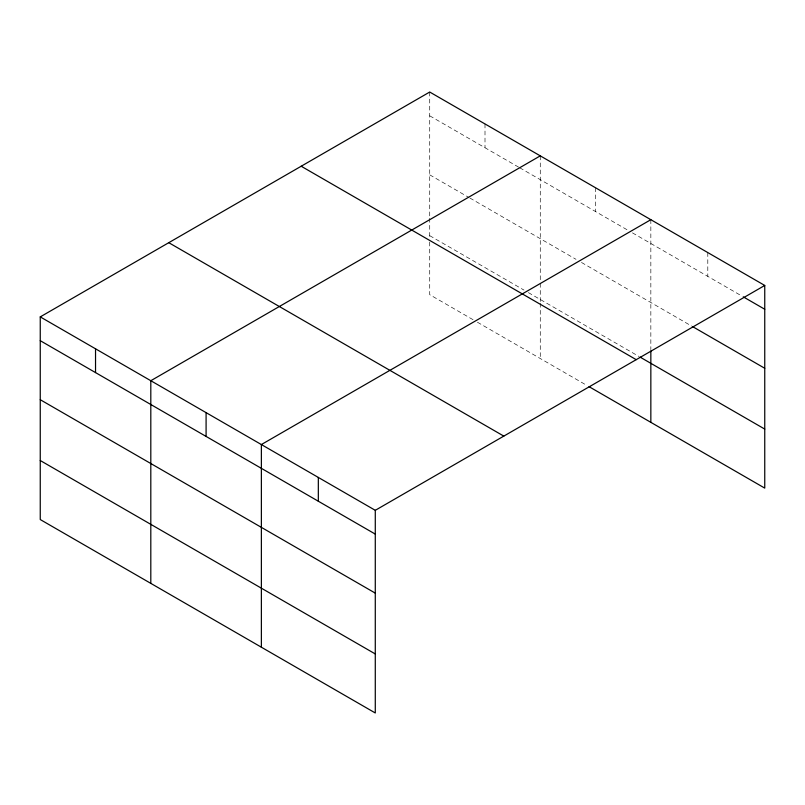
<?xml version="1.0" encoding="UTF-8"?>
<svg xmlns="http://www.w3.org/2000/svg" width="805" height="805" viewBox="0 0 805 805"><rect width="100%" height="100%" fill="white"/><g stroke="black" fill="none" stroke-linecap="round" stroke-linejoin="round"><path stroke-width="0.6" stroke-dasharray="4.03 3.02" d="M429.719 115.819L518.601 167.138M519.688 167.762L628.081 230.341M632.418 232.846L742.18 296.22M429.719 174.846L468.741 197.376M469.828 198L576.048 259.331M581.472 262.46L691.676 326.085M429.719 235.664L524.025 290.102M528.362 292.607L638.918 356.434M473.078 319.716L429.719 294.68L429.719 239.427M477.415 322.221L586.885 385.424M707.796 252.579L707.796 276.367M650.842 219.695L650.842 349.672M595.559 187.776L595.559 211.564M540.276 155.858L540.276 282.112M540.276 283.36L540.276 302.006M540.276 303.254L540.276 358.517M485.002 123.95L485.002 147.738M429.719 92.032L429.719 217.038M429.719 218.286L429.719 238.169"/><path stroke-width="1.21" d="M40.25 316.888L375.281 510.32L375.281 712.968L40.25 519.547L40.25 316.888L429.719 92.032L764.75 285.453L764.75 488.112L589.059 386.672M540.276 155.858L150.807 380.725L150.807 583.373M650.842 219.695L261.373 444.551L261.373 647.21M375.281 510.32L764.75 285.453M743.257 296.844L764.75 309.251M692.753 326.699L764.75 368.277M640.005 357.068L764.75 429.085M301.191 166.233L636.222 359.664M168.778 242.687L503.809 436.109M40.25 340.676L375.281 534.107M40.25 399.703L375.281 593.134M40.25 460.52L375.281 653.942M650.842 350.91L650.842 422.343M318.327 477.435L318.327 501.223M206.09 412.633L206.09 436.431M95.533 348.807L95.533 372.594"/></g></svg>
